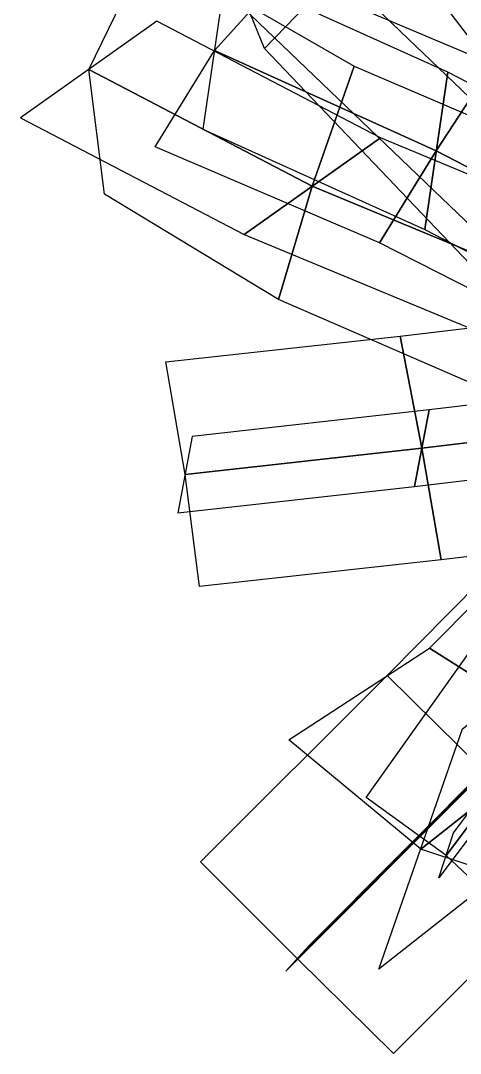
# Model space of a CAD drawing. Header units: metres. Extents: x -1.29 to 1.91, y -1.26 to 1.47.
# Drawn here: x -1.293 to -0.555, y -1.194 to 0.539 of the extents above; entities that cross this region are included whole.
import ezdxf

# ---------------------------------------------------------------- set-up
doc = ezdxf.new("R2010")
doc.units = ezdxf.units.M

msp = doc.modelspace()

# ---------------------------------------------------------------- linework, layer by layer
at = {"layer": 'coconut_palm5_leaves'}
for points in [[(-0.411301, 0.34252, 5.307504), (-0.173639, 0.744679, 5.087264), (-0.414585, 1.059415, 5.400532), (-0.652248, 0.657256, 5.620771)], [(-0.7598, 0.621258, 4.915142), (-0.883596, 0.492705, 4.623743), (-1.005285, 0.791033, 4.08201), (-1.036932, 1.026063, 4.471855)], [(-0.178363, 0.356651, 5.146066), (-0.345765, 0.224696, 4.978059), (-0.7598, 0.621258, 4.915142), (-0.606039, 0.792642, 5.005191)], [(-0.506806, 0.165412, 5.147318), (-0.184725, 0.283979, 4.8088), (-0.59876, 0.680542, 4.745883), (-0.920841, 0.561975, 5.084401)], [(-0.73312, 0.463024, 4.789495), (-0.803575, 0.26156, 4.713749), (-1.179033, 0.457289, 4.358273), (-1.079065, 0.66254, 4.331326)], [(-0.614918, 0.18923, 4.862679), (-0.57602, 0.453129, 4.523831), (-0.948566, 0.621356, 4.70691), (-0.987464, 0.357457, 5.045758)], [(-0.500406, 0.46664, 4.843248), (-0.595469, 0.321179, 4.693255), (-0.968015, 0.489406, 4.876334), (-0.85366, 0.615657, 5.065988)], [(-0.345765, 0.224696, 4.978059), (-0.516216, 0.10731, 4.776053), (-0.883596, 0.492705, 4.623743), (-0.7598, 0.621258, 4.915142)], [(-0.917762, 0.180419, 4.891722), (-0.689388, 0.342701, 4.535777), (-1.064846, 0.53843, 4.1803), (-1.29322, 0.376148, 4.536245)], [(-0.595469, 0.321179, 4.693255), (-0.690765, 0.16652, 4.586927), (-1.067651, 0.327667, 4.814449), (-0.968015, 0.489406, 4.876334)], [(-0.803575, 0.26156, 4.713749), (-0.860382, 0.07142, 4.525301), (-1.152672, 0.248072, 4.083141), (-1.179033, 0.457289, 4.358273)], [(-0.27468, 0.26654, 4.93394), (-0.357313, 0.076618, 4.811286), (-0.803575, 0.26156, 4.713749), (-0.73312, 0.463024, 4.789495)], [(-0.235243, -0.007497, 4.794432), (-0.196345, 0.256402, 4.455585), (-0.57602, 0.453129, 4.523831), (-0.614918, 0.18923, 4.862679)], [(-0.128838, 0.278193, 4.757366), (-0.215794, 0.124452, 4.625008), (-0.595469, 0.321179, 4.693255), (-0.500406, 0.46664, 4.843248)], [(-0.471501, -0.004523, 4.989258), (-0.243126, 0.157759, 4.633313), (-0.689388, 0.342701, 4.535777), (-0.917762, 0.180419, 4.891722)], [(-0.215794, 0.124452, 4.625008), (-0.30336, -0.030512, 4.499968), (-0.690765, 0.16652, 4.586927), (-0.595469, 0.321179, 4.693255)], [(-0.357313, 0.076618, 4.811286), (-0.441007, -0.110111, 4.669639), (-0.860382, 0.07142, 4.525301), (-0.803575, 0.26156, 4.713749)], [(-0.270834, 0.055597, 4.613846), (-0.23198, -0.131728, 4.551167), (-0.619592, -0.177927, 4.490664), (-0.656255, 0.010084, 4.563528)], [(-0.656255, 0.010084, 4.563528), (-0.619592, -0.177927, 4.490664), (-1.017231, -0.222438, 4.495373), (-1.049706, -0.032939, 4.591806)], [(-0.244172, -0.195872, 4.739794), (-0.219788, -0.067584, 4.362539), (-0.607401, -0.113783, 4.302037), (-0.631784, -0.242071, 4.679292)], [(-0.631784, -0.242071, 4.679292), (-0.607401, -0.113783, 4.302037), (-1.00504, -0.158295, 4.306746), (-1.029423, -0.286582, 4.684)], [(-0.23198, -0.131728, 4.551167), (-0.194065, -0.319, 4.49216), (-0.587403, -0.365478, 4.440094), (-0.619592, -0.177927, 4.490664)], [(-0.619592, -0.177927, 4.490664), (-0.587403, -0.365478, 4.440094), (-0.992883, -0.40993, 4.466617), (-1.017231, -0.222438, 4.495373)], [(-0.364899, -0.243429, 4.766088), (-0.202112, -0.403438, 4.767171), (-0.51502, -0.719877, 4.820894), (-0.677699, -0.559285, 4.820933)], [(-0.357735, -0.262867, 4.978886), (-0.125939, -0.392359, 5.034037), (-0.377549, -0.658742, 5.41899), (-0.606678, -0.513387, 5.373003)], [(-0.484855, -0.443251, 4.949713), (-0.349026, -0.555941, 4.984539), (-0.578701, -0.861365, 4.975996), (-0.713006, -0.764097, 4.906554)], [(-0.307276, -0.456971, 5.581615), (-0.447821, -0.860514, 5.256366), (-0.691773, -1.052548, 5.696874), (-0.551228, -0.649004, 6.022123)], [(-0.606678, -0.513387, 5.373003), (-0.377549, -0.658742, 5.41899), (-0.621501, -0.850776, 5.859498), (-0.843223, -0.667515, 5.832707)], [(-0.336772, -0.518258, 5.15762), (-0.361279, -0.593624, 4.811458), (-0.590955, -0.899049, 4.802915), (-0.566448, -0.823682, 5.149077)], [(-0.677699, -0.559285, 4.820933), (-0.51502, -0.719877, 4.820894), (-0.828771, -1.034268, 4.88174), (-0.991392, -0.87248, 4.884504)], [(-0.349026, -0.555941, 4.984539), (-0.214158, -0.688005, 4.983374), (-0.433096, -0.998716, 4.936354), (-0.578701, -0.861365, 4.975996)], [(-0.377549, -0.658742, 5.41899), (-0.145804, -0.770351, 5.492434), (-0.386664, -0.928916, 5.958875), (-0.621501, -0.850776, 5.859498)], [(-0.49588, -0.698536, 5.047737), (-0.534161, -0.741218, 4.594052), (-0.847912, -1.055609, 4.654897), (-0.809631, -1.012928, 5.108582)], [(-0.51502, -0.719877, 4.820894), (-0.35268, -0.879676, 4.823649), (-0.66712, -1.193626, 4.887349), (-0.828771, -1.034268, 4.88174)]]:
    msp.add_3dface(points, dxfattribs=at)

doc.saveas('drawing.dxf')
